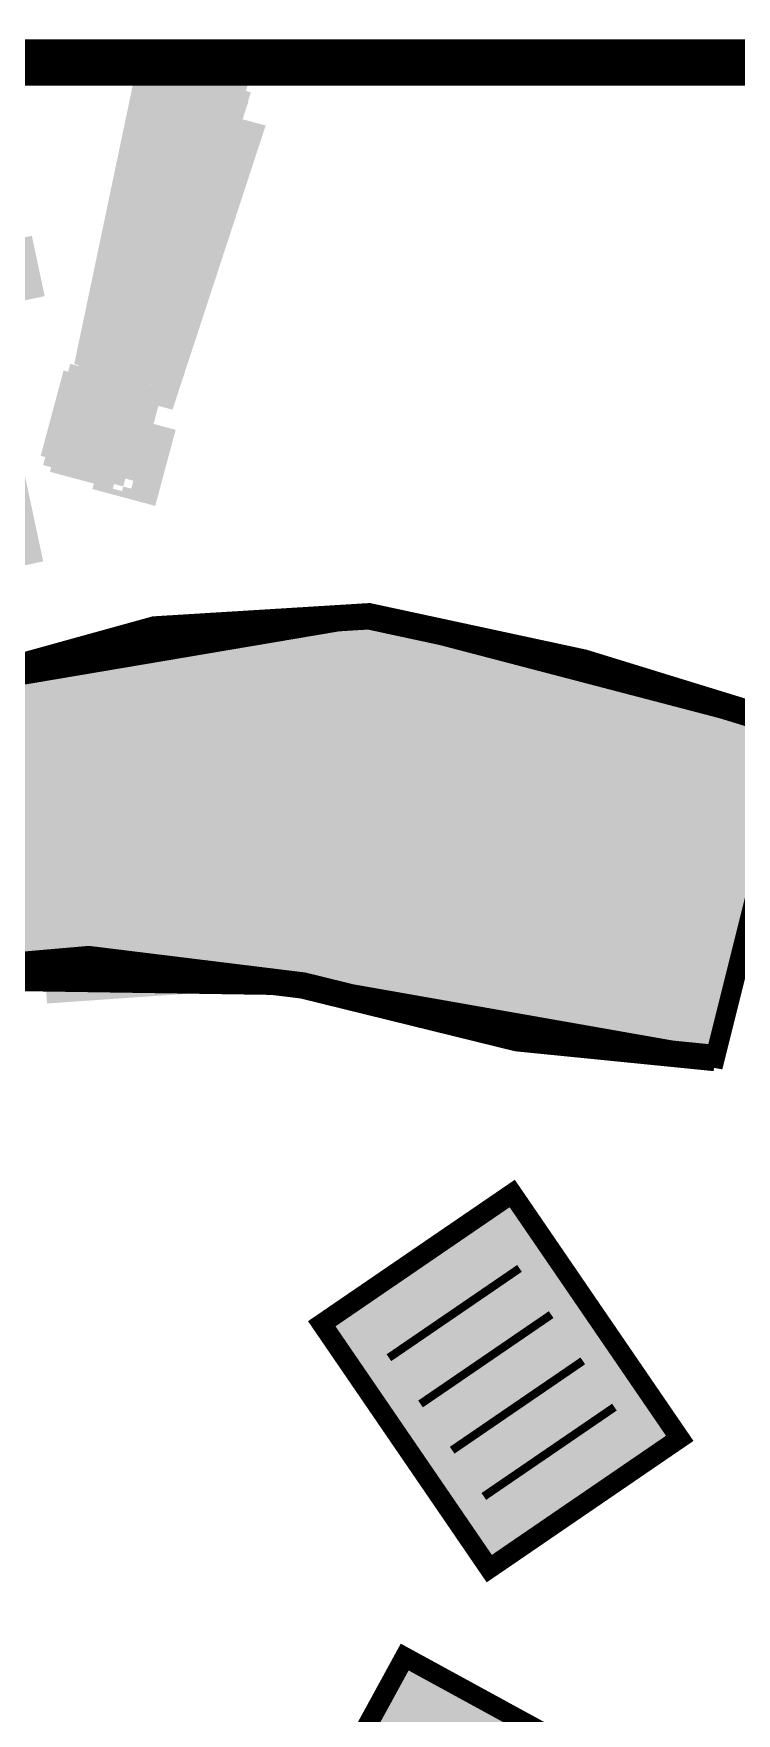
# Model space of a CAD drawing. Header units: millimetres. Extents: x 13 to 1587, y -16 to 1328.
# Drawn here: x 1058 to 1271, y 799 to 1309 of the extents above; entities that cross this region are included whole.
import ezdxf

# ---------------------------------------------------------------- set-up
doc = ezdxf.new("R2010")
doc.units = ezdxf.units.MM
doc.layers.add('BC_데모', color=7, linetype='Continuous')

msp = doc.modelspace()

# ---------------------------------------------------------------- hatches: boundary and pattern name
at = {"layer": 'BC_데모', "true_color": 0xc81e1e}
msp.add_hatch(color=22, dxfattribs=at).paths.add_polyline_path([(984.41, 1296.21), (898.86, 1278.02), (923.98, 1159.85), (924.82, 1156.72), (925.75, 1153.96), (926.95, 1151.61), (928.44, 1149.49), (930.2, 1147.78), (932.09, 1146.26), (934.44, 1145.02), (936.88, 1144.15), (939.76, 1143.72), (942.73, 1143.66), (946, 1143.83), (949.53, 1144.4), (1032.58, 1162.06), (1036.55, 1143.42), (1061.18, 1148.65), (1044.83, 1225.55), (1061.64, 1229.12), (1057.75, 1247.43), (1040.94, 1243.86), (1027.14, 1308.77), (1002.51, 1303.53), (1028.8, 1179.87), (949.07, 1162.92), (927.21, 1265.78), (988.13, 1278.73)])
at = {"layer": 'BC_데모', "true_color": 0x141414}
h = msp.add_hatch(color=250, dxfattribs=at)
h.paths.add_polyline_path([(1090.01, 1300.14), (1071.36, 1211.35), (1085.5, 1207.56), (1113.75, 1293.78)])
h.paths.add_polyline_path([(1067.36, 1206.56), (1061.18, 1183.48), (1080.25, 1178.37), (1086.44, 1201.45)])
h = msp.add_hatch(color=250, dxfattribs=at)
h.paths.add_polyline_path([(1092.05, 1302.19), (1073.41, 1213.4), (1087.55, 1209.61), (1115.8, 1295.83)])
h.paths.add_polyline_path([(1069.41, 1208.61), (1063.23, 1185.53), (1082.3, 1180.42), (1088.49, 1203.5)])
h = msp.add_hatch(color=250, dxfattribs=at)
h.paths.add_polyline_path([(1094.85, 1302.94), (1076.21, 1214.15), (1090.35, 1210.36), (1118.6, 1296.58)])
h.paths.add_polyline_path([(1072.21, 1209.36), (1066.03, 1186.28), (1085.1, 1181.17), (1091.29, 1204.25)])
h = msp.add_hatch(color=250, dxfattribs=at)
h.paths.add_polyline_path([(1097.65, 1302.19), (1079.01, 1213.4), (1093.15, 1209.61), (1121.4, 1295.83)])
h.paths.add_polyline_path([(1075.01, 1208.61), (1068.83, 1185.53), (1087.9, 1180.42), (1094.09, 1203.5)])
h = msp.add_hatch(color=250, dxfattribs=at)
h.paths.add_polyline_path([(1099.7, 1300.14), (1081.06, 1211.35), (1095.2, 1207.56), (1123.45, 1293.78)])
h.paths.add_polyline_path([(1077.06, 1206.56), (1070.88, 1183.48), (1089.95, 1178.37), (1096.13, 1201.45)])
h = msp.add_hatch(color=250, dxfattribs=at)
h.paths.add_polyline_path([(1089.25, 1297.34), (1070.61, 1208.55), (1084.75, 1204.76), (1113, 1290.98)])
h.paths.add_polyline_path([(1066.61, 1203.76), (1060.43, 1180.68), (1079.5, 1175.57), (1085.69, 1198.65)])
h = msp.add_hatch(color=250, dxfattribs=at)
h.paths.add_polyline_path([(1090.01, 1294.54), (1071.36, 1205.75), (1085.5, 1201.96), (1113.75, 1288.18)])
h.paths.add_polyline_path([(1067.36, 1200.96), (1061.18, 1177.88), (1080.25, 1172.77), (1086.44, 1195.85)])
at = {"layer": 'BC_데모', "true_color": 0xff5a5a}
h = msp.add_hatch(color=11, dxfattribs=at)
h.paths.add_polyline_path([(1094.85, 1297.34), (1076.21, 1208.55), (1090.35, 1204.76), (1118.6, 1290.98)])
h.paths.add_polyline_path([(1072.21, 1203.76), (1066.03, 1180.68), (1085.1, 1175.57), (1091.29, 1198.65)])
at = {"layer": 'BC_데모', "true_color": 0x141414}
h = msp.add_hatch(color=250, dxfattribs=at)
h.paths.add_polyline_path([(1099.7, 1294.54), (1081.06, 1205.75), (1095.2, 1201.96), (1123.45, 1288.18)])
h.paths.add_polyline_path([(1077.06, 1200.96), (1070.88, 1177.88), (1089.95, 1172.77), (1096.13, 1195.85)])
h = msp.add_hatch(color=250, dxfattribs=at)
h.paths.add_polyline_path([(1100.45, 1297.34), (1081.81, 1208.55), (1095.95, 1204.76), (1124.2, 1290.98)])
h.paths.add_polyline_path([(1077.81, 1203.76), (1071.63, 1180.68), (1090.7, 1175.57), (1096.89, 1198.65)])
h = msp.add_hatch(color=250, dxfattribs=at)
h.paths.add_polyline_path([(1092.05, 1292.49), (1073.41, 1203.7), (1087.55, 1199.91), (1115.8, 1286.13)])
h.paths.add_polyline_path([(1069.41, 1198.91), (1063.23, 1175.83), (1082.3, 1170.72), (1088.49, 1193.8)])
h = msp.add_hatch(color=250, dxfattribs=at)
h.paths.add_polyline_path([(1094.85, 1291.74), (1076.21, 1202.95), (1090.35, 1199.16), (1118.6, 1285.38)])
h.paths.add_polyline_path([(1072.21, 1198.16), (1066.03, 1175.08), (1085.1, 1169.97), (1091.29, 1193.05)])
h = msp.add_hatch(color=250, dxfattribs=at)
h.paths.add_polyline_path([(1097.65, 1292.49), (1079.01, 1203.7), (1093.15, 1199.91), (1121.4, 1286.13)])
h.paths.add_polyline_path([(1075.01, 1198.91), (1068.83, 1175.83), (1087.9, 1170.72), (1094.09, 1193.8)])
at = {"layer": 'BC_데모', "true_color": 0xc81e1e}
h = msp.add_hatch(color=22, dxfattribs=at)
h.paths.add_polyline_path([(1104.93, 1287.26), (1086.29, 1198.47), (1100.43, 1194.68), (1128.68, 1280.9)])
h.paths.add_polyline_path([(1082.29, 1193.68), (1076.11, 1170.6), (1095.18, 1165.49), (1101.37, 1188.57)])
at = {"layer": 'BC_데모', "true_color": 0xffffff}
msp.add_hatch(color=7, dxfattribs=at).paths.add_polyline_path([(1030, 1110), (1160, 1132), (1290, 1098), (1265, 998), (1140, 1020), (1006, 1022)])
at = {"layer": 'BC_데모', "true_color": 0xd72832}
h = msp.add_hatch(color=242, dxfattribs=at)
h.paths.add_polyline_path([(1061.17, 1098.91), (1063.92, 1059.67), (1064.14, 1057.85), (1064.54, 1056.24), (1065.03, 1054.83), (1065.79, 1053.53), (1066.73, 1052.54), (1067.76, 1051.64), (1068.96, 1050.96), (1070.44, 1050.48), (1072.01, 1050.11), (1073.86, 1049.85), (1075.89, 1049.8), (1078.2, 1049.87), (1139.22, 1054.13), (1138.51, 1064.21), (1078.16, 1059.99), (1077.45, 1070.16), (1136.65, 1074.3), (1135.95, 1084.37), (1076.75, 1080.23), (1076.08, 1089.83), (1135.56, 1093.99), (1134.86, 1104.06)])
h.paths.add_polyline_path([(1061.62, 1024.9), (1062.35, 1014.53), (1145.44, 1020.34), (1144.71, 1030.71), (1110.08, 1028.28), (1108.72, 1047.66), (1094.62, 1046.68), (1095.97, 1027.3)])
h.paths.add_polyline_path([(1159.44, 1105.49), (1160.98, 1083.52), (1161.19, 1081.9), (1161.49, 1080.37), (1162.06, 1079.06), (1162.63, 1077.85), (1163.47, 1076.75), (1164.4, 1075.85), (1165.52, 1075.06), (1166.81, 1074.48), (1168.2, 1074), (1169.86, 1073.73), (1171.6, 1073.66), (1173.43, 1073.69), (1192.42, 1075.02), (1193.01, 1066.67), (1157.6, 1064.19), (1158.33, 1053.83), (1241.41, 1059.64), (1240.69, 1070), (1207.11, 1067.66), (1206.53, 1076), (1235.4, 1078.02), (1233.12, 1110.64)])
h.paths.add_polyline_path([(1219.65, 1099.29), (1220.48, 1087.39), (1175.2, 1084.22), (1174.36, 1096.12)])
h.paths.add_polyline_path([(1163.54, 1046.87), (1164.28, 1036.32), (1223.76, 1040.48), (1225.24, 1019.37), (1239.44, 1020.36), (1237.22, 1052.02)])
at = {"layer": 'BC_데모', "true_color": 0xfcfcf5}
for points in [[(1196.52, 843.1), (1254.3, 882.62), (1203.48, 956.9), (1145.7, 917.38)], [(1127.71, 737.29), (1189.14, 703.73), (1232.29, 782.71), (1170.86, 816.27)]]:
    msp.add_hatch(color=7, dxfattribs=at).paths.add_polyline_path(points)

# ---------------------------------------------------------------- linework, layer by layer
at = {"layer": 'BC_데모', "color": 254, "true_color": 0xe6e6e6, "const_width": 14}
msp.add_lwpolyline([(20, 0), (1580, 0), (1580, 1300), (20, 1300)], close=True, dxfattribs=at)
at = {"layer": 'BC_데모', "color": 250, "true_color": 0x141414, "const_width": 6}
for points in [[(1030, 1110), (1160, 1132), (1290, 1098), (1265, 998), (1140, 1020), (1006, 1022)], [(1196.52, 843.1), (1254.3, 882.62), (1203.48, 956.9), (1145.7, 917.38)], [(1127.71, 737.29), (1189.14, 703.73), (1232.29, 782.71), (1170.86, 816.27)]]:
    msp.add_lwpolyline(points, close=True, dxfattribs=at)
at = {"layer": 'BC_데모', "color": 242, "true_color": 0xd72832, "const_width": 8}
msp.add_lwpolyline([(1030, 1110), (1095, 1128), (1160, 1132), (1225, 1118), (1290, 1098)], dxfattribs=at)
at = {"layer": 'BC_데모', "color": 152, "true_color": 0x2850c8, "const_width": 8}
msp.add_lwpolyline([(1006, 1022), (1075, 1028), (1140, 1020), (1205, 1004), (1265, 998)], dxfattribs=at)
at = {"layer": 'BC_데모', "color": 253, "true_color": 0x9696a0, "const_width": 2.5}
for points in [[(1166.08, 907.08), (1205.69, 934.18)], [(1175.67, 893.05), (1215.29, 920.15)], [(1185.27, 879.02), (1224.89, 906.12)], [(1194.87, 864.99), (1234.49, 892.09)]]:
    msp.add_lwpolyline(points, dxfattribs=at)

doc.saveas('drawing.dxf')
